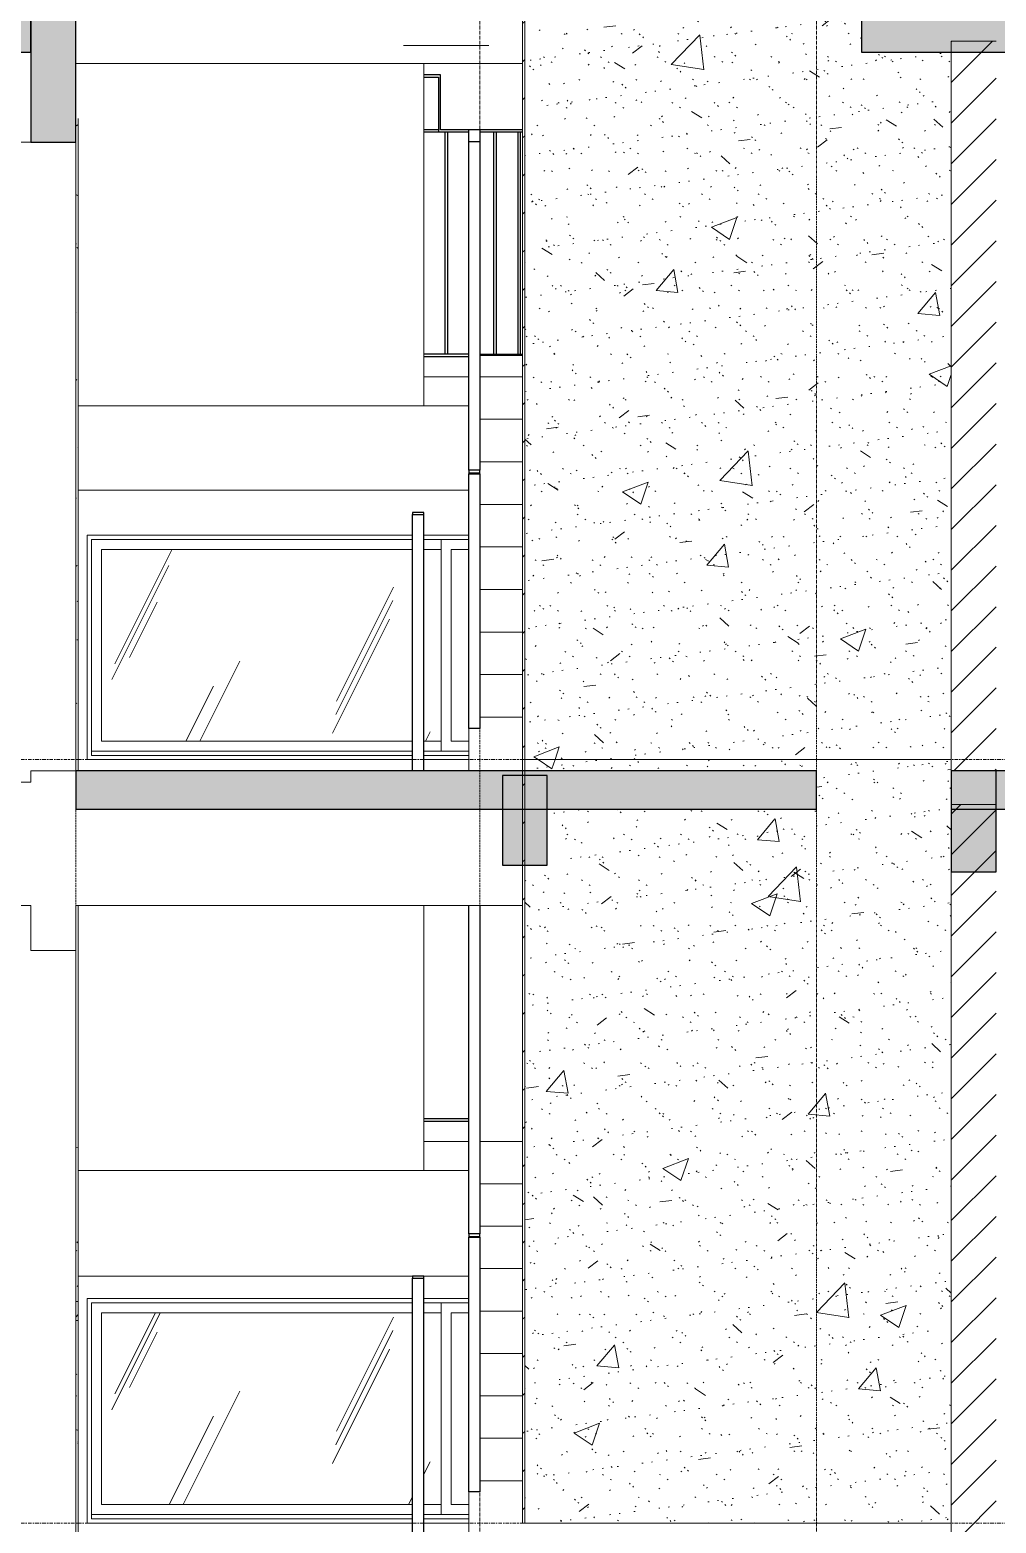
# Model space of a CAD drawing. Header units: millimetres. Extents: x 25061 to 259291, y -8723 to 35400.
# Drawn here: x 42448 to 46753, y 22600 to 29250 of the extents above; entities that cross this region are included whole.
import ezdxf

# ---------------------------------------------------------------- set-up
doc = ezdxf.new("R2010")
doc.units = ezdxf.units.MM
for name, pattern in [('1 NÉT CALL OUT', [6, 3, -3]), ('Centre', [31.75, 6.35, -4.7625, 15.875, -4.7625]), ('Dash 1_8_', [6.35, 3.175, -3.175]), ('Grid Line', [22.225, 12.7, -3.175, 3.175, -3.175])]:
    doc.linetypes.add(name, pattern=pattern)
for name, color, linetype, lineweight in [('0-1', 7, 'Continuous', 5), ('A-AREA', 32, 'Dash 1_8_', 9), ('A-FLOR-1', 10, 'Continuous', 25), ('A-FLOR-LEVL-2', 51, 'Centre', 9), ('A-FLOR-PATT-1', 7, 'Continuous', 9), ('A-GLAZ', 151, 'Continuous', 9), ('A-GLAZ-1', 7, '1 NÉT CALL OUT', 9), ('A-WALL', 113, 'Continuous', 9), ('A-WALL-1', 113, 'Continuous', 18), ('A-WALL-PATT-4', 111, 'Continuous', 9), ('E-LITE-EQPM', 33, 'Continuous', 9), ('I-WALL', 2, 'Continuous', 9), ('I-WALL-3', 2, 'Continuous', 18), ('S-BEAM-1', 12, 'Continuous', 5), ('S-BEAM-2', 10, 'Continuous', 25), ('S-BEAM-3', 7, 'Continuous', 9), ('S-COLS-1', 7, 'Continuous', 9), ('S-GRID-1', 1, 'Grid Line', 9), ('S-STRS', 31, 'Continuous', 9)]:
    doc.layers.add(name, color=color, linetype=linetype, lineweight=lineweight)
pattern_1 = [(37.5, (81080.3, 14125), (-5.1206, 156.61216), [5.364, -118.181, 5.364, -132.812, -132.08]), (37.5, (81080.3, 14125), (-5.1206, 156.61216), [-261.722, 5.364, -126.716]), (7.5, (81080.3, 14125), (143.847, 229.3842), [5.364, -61.285, 5.364, -105.989, -42.672]), (7.5, (81080.3, 14125), (143.847, 229.3842), [-178.003, 5.364, -37.308]), (327.5, (80980.33, 14125), (253.11758, 0.46008), [5.364, -35.276, 5.364, -140.94, -191.008]), (327.5, (80980.33, 14125), (253.11758, 0.46008), [-186.944, 5.364, -185.644]), (317.5, (80980.33, 14125), (244.3381, 71.3376), [5.364, -14.956, 5.364, -90.546, -109.728]), (317.5, (80980.33, 14125), (244.3381, 71.3376), [-116.23, 5.364, -104.364])]
pattern_2 = [(50, (81080.3, 14125), (1165.978, -102.01), [121.92, -1341.12]), (355, (81080.3, 14125), (-225.554, 1222.763), [97.536, -1072.896]), (100.451, (81177.5, 14116.5), (940.433, 1120.746), [103.616, -1139.776]), (46.184, (81080.3, 14450.1), (1734.906, -269.074), [182.88, -2011.68]), (96.636, (81224.9, 14427.7), (1519.38, 1583.536), [155.424, -1709.665]), (351.184, (81080.3, 14450.1), (1519.39, 1583.52), [146.304, -1609.344]), (21, (81242.9, 14368.8), (970.332, -654.498), [121.92, -1341.12]), (326, (81242.9, 14368.8), (395.533, 1178.804), [97.536, -1072.896]), (71.451, (81323.7, 14314.3), (1365.87, 524.296), [103.616, -1139.776]), (37.5, (81080.3, 14125), (19.767, 541.1527), [53.645, -1006.246, 53.645, -1035.507, -1076.96]), (37.5, (81080.3, 14125), (19.767, 541.1527), [-2149.043, 53.645, -1023.315]), (7.5, (81080.3, 14125), (427.646, 641.156), [53.645, -567.334, 53.645, -981.862, -410.464]), (7.5, (81080.3, 14125), (427.646, 641.156), [-1656.486, 53.645, -356.819]), (327.5, (80717.8, 14125), (867.782, -36.665), [53.645, -352.755, 53.645, -1214.323, -1682.496]), (327.5, (80717.8, 14125), (867.782, -36.665), [-1674.368, 53.645, -1628.85]), (317.5, (80555.2, 14125), (948.028, 162.731), [53.645, -474.675, 53.645, -788.416, -1194.816]), (317.5, (80555.2, 14125), (948.028, 162.731), [-1370.38, 53.645, -1141.17])]
pattern_3 = [(45, (81080.3, 14125), (-84.8528, 84.8528), [])]
pattern_4 = [(45, (81080.3, 14125), (-90.50967, 90.50967), [])]
pattern_5 = [(63.435, (82989.9, 14236.3), (-0.002, 1625.6), [567.96, -3066.99]), (63.435, (81364.3, 14236.3), (-0.002, 1625.6), [567.96, -3066.99]), (63.435, (83768.1, 14550.35), (-0.002, 1625.6), [567.96, -3066.99]), (63.435, (82142.5, 14550.35), (-0.002, 1625.6), [567.96, -3066.99]), (63.435, (83650.3, 14439.5), (-0.002, 1625.6), [567.96, -3066.99]), (63.435, (82024.7, 14439.5), (-0.002, 1625.6), [567.96, -3066.99]), (63.435, (83530.26, 15074.4), (-0.002, 1625.6), [276.055, -3358.896]), (63.435, (81904.66, 15074.4), (-0.002, 1625.6), [276.055, -3358.896]), (63.435, (83451.74, 14976.15), (-0.002, 1625.6), [567.96, -3066.99]), (63.435, (81826.14, 14976.15), (-0.002, 1625.6), [567.96, -3066.99]), (63.435, (83465.6, 15046.7), (-0.002, 1625.6), [567.96, -3066.99]), (63.435, (81840, 15046.7), (-0.002, 1625.6), [567.96, -3066.99]), (63.435, (82809.74, 14737.2), (-0.002, 1625.6), [567.96, -3066.99]), (63.435, (81184.14, 14737.2), (-0.002, 1625.6), [567.96, -3066.99]), (63.435, (82823.6, 14820.35), (-0.002, 1625.6), [567.96, -3066.99]), (63.435, (81198, 14820.35), (-0.002, 1625.6), [567.96, -3066.99]), (63.435, (82827.3, 14880.3), (-0.002, 1625.6), [567.96, -3066.99]), (63.435, (81201.7, 14880.3), (-0.002, 1625.6), [567.96, -3066.99])]

# ---------------------------------------------------------------- blocks, each defined once
blk = doc.blocks.new('NCV_TKTC_KET CAU_rvt-1-TKCS_MẶT CẮT 1')
at = {"layer": 'A-FLOR-PATT-1'}
h = blk.add_hatch(color=256, dxfattribs=at)
h.paths.add_polyline_path([(33652.6, 29150), (42452.6, 29150), (42452.6, 29350), (33652.6, 29350), (33652.6, 29213.6)])
h.paths.add_polyline_path([(127252.6, 29150), (127252.6, 29350), (118452.6, 29350), (118452.6, 29150), (126740, 29150)])
h.paths.add_polyline_path([(46152.6, 29150), (54952.6, 29150), (54952.6, 29350), (46152.6, 29350), (46152.6, 29213.6)])
h.paths.add_polyline_path([(114752.6, 29150), (114752.6, 29350), (105952.6, 29350), (105952.6, 29150), (114741.9, 29150)])
h = blk.add_hatch(color=256, dxfattribs=at)
h.paths.add_polyline_path([(127252.4, 25780), (127252.4, 25950), (118852.4, 25950), (118852.4, 25780), (126740, 25780)])
h.paths.add_polyline_path([(33652.6, 25780), (42052.6, 25780), (42052.6, 25950), (33652.6, 25950)])
h.paths.add_polyline_path([(46552.6, 25780), (54952.6, 25780), (54952.6, 25950), (46552.6, 25950)])
h.paths.add_polyline_path([(114352.4, 25780), (114352.4, 25950), (105952.4, 25950), (105952.4, 25780), (113942, 25780)])
h = blk.add_hatch(color=256, dxfattribs=at)
h.paths.add_polyline_path([(42652.6, 25780), (45952.6, 25780), (45952.6, 25950), (42652.6, 25950)])
h.paths.add_polyline_path([(118252.6, 25780), (118252.6, 25950), (114952.6, 25950), (114952.6, 25780), (117941.4, 25780)])
at = {"layer": 'S-BEAM-1'}
for points in [[(42652.6, 28750), (42652.6, 29550), (42452.6, 29550), (42452.6, 28750), (42553.6, 28750)], [(46752.5, 25500), (46752.5, 25950), (46552.5, 25950), (46552.5, 25500)], [(44752.6, 25530), (44752.6, 25930), (44552.6, 25930), (44552.6, 25530)]]:
    blk.add_hatch(color=256, dxfattribs=at).paths.add_polyline_path(points)
at = {"layer": 'A-FLOR-1'}
for p, q in [((42452.6, 29150), (42452.6, 29350)), ((46152.6, 29350), (46152.6, 29150)), ((33652.6, 29150), (42452.6, 29150)), ((46152.6, 29150), (54952.6, 29150)), ((45952.6, 25950), (42652.6, 25950)), ((42652.6, 25950), (42652.6, 25780)), ((45952.6, 25780), (45952.6, 25950)), ((54952.6, 25950), (46552.6, 25950)), ((46552.6, 25950), (46552.6, 25780)), ((42652.6, 25780), (45952.6, 25780)), ((46552.6, 25780), (54952.6, 25780))]:
    blk.add_line(p, q, dxfattribs=at)
at = {"layer": 'S-BEAM-2'}
for p, q in [((42452.6, 29550), (42452.6, 28750)), ((42652.6, 28750), (42652.6, 29550)), ((42452.6, 28750), (42652.6, 28750)), ((46752.5, 25950), (46552.5, 25950)), ((46552.5, 25950), (46552.5, 25500)), ((46752.5, 25500), (46752.5, 25950)), ((44752.6, 25930), (44552.6, 25930)), ((44552.6, 25930), (44552.6, 25530)), ((44752.6, 25530), (44752.6, 25930)), ((44552.6, 25530), (44752.6, 25530)), ((46552.5, 25500), (46752.5, 25500))]:
    blk.add_line(p, q, dxfattribs=at)
at = {"layer": 'S-BEAM-3'}
for p, q in [((42652.6, 29100), (44642.6, 29100)), ((42062.6, 28750), (42452.6, 28750)), ((44453, 27800), (44642.6, 27800)), ((42662.6, 27200), (44402.6, 27200)), ((42452.6, 25950), (42652.6, 25950)), ((42452.6, 25900), (42452.6, 25950)), ((42062.6, 25900), (42452.6, 25900)), ((42062.6, 25350), (42452.6, 25350)), ((42452.6, 25150), (42452.6, 25350)), ((42652.6, 25350), (42652.6, 25150)), ((42652.6, 25350), (44642.6, 25350)), ((42652.6, 25150), (42452.6, 25150)), ((42662.6, 23700), (44152.6, 23700)), ((44202.6, 23700), (44402.6, 23700))]:
    blk.add_line(p, q, dxfattribs=at)
at = {"layer": 'S-COLS-1'}
for p, q in [((42652.6, 28750), (42652.6, 25950)), ((42652.6, 25150), (42652.6, 22550))]:
    blk.add_line(p, q, dxfattribs=at)
blk = doc.blocks.new('Railing - 50 x 10mm-952828-TKCS_MẶT CẮT 1')
at = {"layer": ''}
for p, q in [((44152.6, 27091.3), (44202.6, 27091.3)), ((44152.6, 25950), (44152.6, 27091.3)), ((44202.6, 25950), (44202.6, 27091.3))]:
    blk.add_line(p, q, dxfattribs=at)
blk = doc.blocks.new('Railing - 50 x 10mm-952826-TKCS_MẶT CẮT 1')
at = {"layer": ''}
for p, q in [((44403, 23876.5), (44403, 23872.9)), ((44453, 23872.9), (44453, 23876.5)), ((44403, 23872.9), (44453, 23872.9)), ((44403, 22738.9), (44403, 23872.9)), ((44453, 23872.9), (44453, 22738.9)), ((44453, 22738.9), (44403, 22738.9))]:
    blk.add_line(p, q, dxfattribs=at)
blk = doc.blocks.new('Railing - Railing-946792-TKCS_MẶT CẮT 1')
at = {"layer": ''}
for p, q in [((44403, 24400), (44203, 24400)), ((44203, 24390), (44403, 24390))]:
    blk.add_line(p, q, dxfattribs=at)
for name in ['Railing - 50 x 10mm-952828-TKCS_MẶT CẮT 1', 'Railing - 50 x 10mm-952826-TKCS_MẶT CẮT 1']:
    blk.add_blockref(name, (0, 0))
blk = doc.blocks.new('Top Rail Type - Top Rail_Internal_-946822-TKCS_MẶT CẮT 1')
at = {"layer": ''}
for p, q in [((44202.6, 10100), (44152.6, 10100)), ((44152.6, 10100), (44152.6, 10091.3)), ((44202.6, 10091.3), (44202.6, 10100)), ((44403, 6888.9), (44403, 8350)), ((44453, 8350), (44453, 6888.9)), ((44403, 6888.9), (44403, 6876.5)), ((44453, 6888.9), (44403, 6888.9)), ((44403, 6876.5), (44453, 6876.5)), ((44453, 6876.5), (44453, 6888.9))]:
    blk.add_line(p, q, dxfattribs=at)
blk = doc.blocks.new('Railing - 10mm-758696-TKCS_MẶT CẮT 1')
at = {"layer": ''}
for p, q in [((44297.8, 27805.3), (44297.8, 28795.3)), ((44307.8, 28795.3), (44307.8, 27805.3))]:
    blk.add_line(p, q, dxfattribs=at)
blk = doc.blocks.new('Railing - 50 x 10mm-3757195-TKCS_MẶT CẮT 1')
at = {"layer": ''}
for p, q in [((42703.4, 30691.3), (42662.6, 30691.3)), ((42703.4, 29550), (42703.4, 30691.3))]:
    blk.add_line(p, q, dxfattribs=at)
blk = doc.blocks.new('Railing - Railing-947408-TKCS_MẶT CẮT 1')
at = {"layer": ''}
blk.add_line((44453, 27805.3), (44642.6, 27805.3), dxfattribs=at)
for name, p in [('Railing - 50 x 10mm-3757195-TKCS_MẶT CẮT 1', (0, 0)), ('Railing - 10mm-758696-TKCS_MẶT CẮT 1', (0, 0)), ('Railing - 10mm-758696-TKCS_MẶT CẮT 1', (216.6, 0)), ('Railing - 10mm-758696-TKCS_MẶT CẮT 1', (324.9, 0))]:
    blk.add_blockref(name, p)
blk = doc.blocks.new('Railing - 50 x 10mm-V9-TKCS_MẶT CẮT 1')
at = {"layer": ''}
for p, q in [((44152.6, 30691.3), (44202.6, 30691.3)), ((44152.6, 29550), (44152.6, 30691.3)), ((44202.6, 29550), (44202.6, 30691.3))]:
    blk.add_line(p, q, dxfattribs=at)
blk = doc.blocks.new('Railing - 50 x 10mm-3757193-TKCS_MẶT CẮT 1')
at = {"layer": ''}
for p, q in [((44403, 27277.1), (44403, 27273.5)), ((44403, 27273.5), (44453, 27273.5)), ((44403, 26139.5), (44403, 27273.5)), ((44453, 27273.5), (44453, 27277.1)), ((44453, 27273.5), (44453, 26139.5)), ((44453, 26139.5), (44403, 26139.5))]:
    blk.add_line(p, q, dxfattribs=at)
blk = doc.blocks.new('Railing - Railing-947412-TKCS_MẶT CẮT 1')
at = {"layer": ''}
for p, q in [((44403, 27805.3), (44203, 27805.3)), ((44203, 27795.3), (44403, 27795.3))]:
    blk.add_line(p, q, dxfattribs=at)
for name in ['Railing - 50 x 10mm-V9-TKCS_MẶT CẮT 1', 'Railing - 50 x 10mm-3757193-TKCS_MẶT CẮT 1']:
    blk.add_blockref(name, (0, 0))
blk = doc.blocks.new('Top Rail Type - Top Rail_Internal_-947424-TKCS_MẶT CẮT 1')
at = {"layer": ''}
for p, q in [((42703.4, 30700), (42662.6, 30700)), ((42703.4, 30691.3), (42703.4, 30700)), ((44267.6, 28805.3), (44203, 28805.3)), ((44203, 28795.3), (44267.6, 28795.3)), ((44642.6, 28805.3), (44453, 28805.3)), ((44453, 28795.3), (44642.6, 28795.3))]:
    blk.add_line(p, q, dxfattribs=at)
blk = doc.blocks.new('Top Rail Type - Top Rail_Internal_-947440-TKCS_MẶT CẮT 1')
at = {"layer": ''}
for p, q in [((44202.6, 30700), (44152.6, 30700)), ((44152.6, 30700), (44152.6, 30691.3)), ((44202.6, 30691.3), (44202.6, 30700)), ((44277.6, 29049.1), (44203, 29049.1)), ((44203, 29039.1), (44267.6, 29039.1)), ((44267.6, 29039.1), (44267.6, 28795.3)), ((44277.6, 28805.3), (44277.6, 29049.1)), ((44267.6, 28795.3), (44328, 28795.3)), ((44328, 28805.3), (44277.6, 28805.3)), ((44403, 28805.3), (44328, 28805.3)), ((44328, 28795.3), (44403, 28795.3)), ((44403, 28750.9), (44403, 28805.3)), ((44453, 28805.3), (44403, 28805.3)), ((44453, 28805.3), (44453, 28750.9)), ((44403, 27289.5), (44403, 28750.9)), ((44453, 28750.9), (44403, 28750.9)), ((44453, 28750.9), (44453, 27289.5)), ((44403, 27289.5), (44403, 27277.1)), ((44453, 27289.5), (44403, 27289.5)), ((44403, 27277.1), (44453, 27277.1)), ((44453, 27277.1), (44453, 27289.5))]:
    blk.add_line(p, q, dxfattribs=at)
blk = doc.blocks.new('1_FAMILY RVT - W01-WxH 1000x3200-V119-TKCS_MẶT CẮT 1')
at = {"layer": 'A-GLAZ'}
h = blk.add_hatch(dxfattribs=at)
h.set_pattern_fill('FP_2', color=256, style=0, pattern_type=2)
h.set_pattern_definition(pattern_5)
h.paths.add_polyline_path([(44202.6, 22682.6), (44280.3, 22682.6), (44280.3, 23536.5), (44202.6, 23536.5), (44202.6, 22687.6)])
h.paths.add_polyline_path([(43553.4, 22682.6), (44152.6, 22682.6), (44152.6, 23536.5), (42766.1, 23536.5), (42766.1, 22682.6)])
h = blk.add_hatch(dxfattribs=at)
h.set_pattern_fill('FP_2', color=256, style=0, pattern_type=2)
h.set_pattern_definition(pattern_5)
h.paths.add_polyline_path([(44402.6, 22682.6), (44402.6, 23536.5), (44324.8, 23536.5), (44324.8, 22682.6), (44353.3, 22682.6)])
for p, q in [((42702.6, 23600), (44152.6, 23600)), ((42702.6, 23600), (42702.6, 22600)), ((42721.6, 23581), (42721.6, 22619)), ((44152.6, 23581), (42721.6, 23581)), ((44202.6, 23600), (44402.6, 23600)), ((44402.6, 23581), (44202.6, 23581)), ((44280.3, 22638.1), (44280.3, 23581)), ((42766.1, 23536.5), (44152.6, 23536.5)), ((42766.1, 22682.6), (42766.1, 23536.5)), ((44202.6, 23536.5), (44280.3, 23536.5)), ((44402.6, 23536.5), (44324.8, 23536.5)), ((44324.8, 23536.5), (44324.8, 22682.6)), ((44152.6, 22682.6), (42766.1, 22682.6)), ((44280.3, 22682.6), (44202.6, 22682.6)), ((44324.8, 22682.6), (44402.6, 22682.6)), ((42721.6, 22638.1), (44152.6, 22638.1)), ((42721.6, 22619), (44152.6, 22619)), ((44202.6, 22638.1), (44402.6, 22638.1)), ((44202.6, 22619), (44402.6, 22619)), ((44402.6, 22638.1), (44280.3, 22638.1)), ((44152.6, 22600), (42702.6, 22600)), ((44402.6, 22600), (44202.6, 22600))]:
    blk.add_line(p, q, dxfattribs=at)
blk = doc.blocks.new('1_FAMILY RVT - W01-WxH 1000x3200-V121-TKCS_MẶT CẮT 1')
at = {"layer": 'A-GLAZ'}
h = blk.add_hatch(dxfattribs=at)
h.set_pattern_fill('FP_2', color=256, style=0, pattern_type=2)
h.set_pattern_definition(pattern_5)
h.paths.add_polyline_path([(43553.408491, 26082.55), (44152.564287, 26082.55), (44152.564287, 26936.5), (42766.064287, 26936.5), (42766.064287, 26082.55)])
h.paths.add_polyline_path([(44280.339287, 26082.55), (44280.339287, 26936.5), (44202.564287, 26936.5), (44202.564287, 26082.55)])
h = blk.add_hatch(dxfattribs=at)
h.set_pattern_fill('FP_2', color=256, style=0, pattern_type=2)
h.set_pattern_definition(pattern_5)
h.paths.add_polyline_path([(44353.279097, 26082.55), (44402.564287, 26082.55), (44402.564287, 26936.5), (44324.789287, 26936.5), (44324.789287, 26082.55)])
for p, q in [((42702.564287, 27000), (44152.564287, 27000)), ((42702.564287, 27000), (42702.564287, 26000)), ((44202.564287, 27000), (44402.564287, 27000)), ((42721.614287, 26980.95), (42721.614287, 26019.05)), ((44152.564287, 26980.95), (42721.614287, 26980.95)), ((42766.064287, 26936.5), (44152.564287, 26936.5)), ((42766.064287, 26082.55), (42766.064287, 26936.5)), ((44402.564287, 26980.95), (44202.564287, 26980.95)), ((44202.564287, 26936.5), (44280.339287, 26936.5)), ((44280.339287, 26038.1), (44280.339287, 26980.95)), ((44402.564287, 26936.5), (44324.789287, 26936.5)), ((44324.789287, 26936.5), (44324.789287, 26082.55)), ((44152.564287, 26082.55), (42766.064287, 26082.55)), ((44280.339287, 26082.55), (44202.564287, 26082.55)), ((44324.789287, 26082.55), (44402.564287, 26082.55)), ((42721.614287, 26038.1), (44152.564287, 26038.1)), ((42721.614287, 26019.05), (44152.564287, 26019.05)), ((44202.564287, 26038.1), (44402.564287, 26038.1)), ((44202.564287, 26019.05), (44402.564287, 26019.05)), ((44402.564287, 26038.1), (44280.339287, 26038.1)), ((44152.564287, 26000), (42702.564287, 26000)), ((44402.564287, 26000), (44202.564287, 26000))]:
    blk.add_line(p, q, dxfattribs=at)
blk = doc.blocks.new('LIC_03 - LIC_03-ĐÈN LED ỐP TRẦN CHỐNG BỤI_ 1x24w_ ÁNH SÁNG TRẮNG 6000k-4360032-TKCS_MẶT CẮT 1')
at = {"layer": 'E-LITE-EQPM'}
for p, q in [((44492.6, 29180), (44112.6, 29180)), ((44163.6, 29180), (44163.6, 29180)), ((44212.6, 29180), (44392.6, 29180)), ((44392.6, 29180), (44212.6, 29180))]:
    blk.add_line(p, q, dxfattribs=at)

msp = doc.modelspace()

# ---------------------------------------------------------------- hatches: boundary and pattern name
at = {"layer": 'A-WALL-PATT-4'}
h = msp.add_hatch(dxfattribs=at)
h.set_pattern_fill('FP_3', color=256, style=0, pattern_type=2)
h.set_pattern_definition(pattern_3)
h.paths.add_polyline_path([(44642.6, 26000), (44652.6, 26000), (44652.6, 29400), (44642.6, 29400), (44642.6, 26780.7)])
h = msp.add_hatch(dxfattribs=at)
h.set_pattern_fill('FP_4', color=256, style=0, pattern_type=2)
h.set_pattern_definition(pattern_2)
h.paths.add_polyline_path([(45953, 26000), (46552.6, 26000), (46552.6, 29150), (46152.6, 29150), (46152.6, 29300), (45952.6, 29300), (45952.6, 29350), (44652.6, 29350), (44652.6, 26000), (45153.1, 26000)])
h = msp.add_hatch(dxfattribs=at)
h.set_pattern_fill('FP_5', color=256, style=0, pattern_type=2)
h.set_pattern_definition(pattern_1)
h.paths.add_polyline_path([(45953, 26000), (46552.6, 26000), (46552.6, 29150), (46152.6, 29150), (46152.6, 29300), (45952.6, 29300), (45952.6, 29350), (44652.6, 29350), (44652.6, 26000), (45153.1, 26000)])
h = msp.add_hatch(dxfattribs=at)
h.set_pattern_fill('FP_8', color=256, style=0, pattern_type=2)
h.set_pattern_definition(pattern_4)
h.paths.add_polyline_path([(46752.6, 25950), (46752.6, 29200), (46552.6, 29200), (46552.6, 25950)])
h = msp.add_hatch(dxfattribs=at)
h.set_pattern_fill('FP_4', color=256, style=0, pattern_type=2)
h.set_pattern_definition(pattern_2)
h.paths.add_polyline_path([(42652.6, 26000), (42662.6, 26000), (42662.6, 28854.8), (42653, 28854.8), (42652.6, 26172.5)])
h = msp.add_hatch(dxfattribs=at)
h.set_pattern_fill('FP_5', color=256, style=0, pattern_type=2)
h.set_pattern_definition(pattern_1)
h.paths.add_polyline_path([(42652.6, 26000), (42662.6, 26000), (42662.6, 28854.8), (42653, 28854.8), (42652.6, 26172.5)])
h = msp.add_hatch(dxfattribs=at)
h.set_pattern_fill('FP_4', color=256, style=0, pattern_type=2)
h.set_pattern_definition(pattern_2)
h.paths.add_polyline_path([(42652.6, 22600), (42662.6, 22600), (42662.6, 25350), (42652.6, 25350), (42652.6, 23131.4)])
h.paths.add_polyline_path([(42652.6, 25950), (42662.6, 25950), (42662.6, 26000), (42652.6, 26000)])
h = msp.add_hatch(dxfattribs=at)
h.set_pattern_fill('FP_5', color=256, style=0, pattern_type=2)
h.set_pattern_definition(pattern_1)
h.paths.add_polyline_path([(42652.6, 22600), (42662.6, 22600), (42662.6, 25350), (42652.6, 25350), (42652.6, 23131.4)])
h.paths.add_polyline_path([(42652.6, 25950), (42662.6, 25950), (42662.6, 26000), (42652.6, 26000)])
h = msp.add_hatch(dxfattribs=at)
h.set_pattern_fill('FP_3', color=256, style=0, pattern_type=2)
h.set_pattern_definition(pattern_3)
h.paths.add_polyline_path([(44642.6, 22600), (44652.6, 22600), (44652.6, 26000), (44642.6, 26000), (44642.6, 23131.4)])
h = msp.add_hatch(dxfattribs=at)
h.set_pattern_fill('FP_4', color=256, style=0, pattern_type=2)
h.set_pattern_definition(pattern_2)
h.paths.add_polyline_path([(45953, 22600), (46552.6, 22600), (46552.5, 26000), (44652.6, 26000), (44652.6, 25950), (45952.6, 25950), (45952.6, 25780), (44752.6, 25780), (44752.6, 25530), (44652.6, 25530), (44652.6, 22600), (45153.1, 22600)])
h = msp.add_hatch(dxfattribs=at)
h.set_pattern_fill('FP_5', color=256, style=0, pattern_type=2)
h.set_pattern_definition(pattern_1)
h.paths.add_polyline_path([(45953, 22600), (46552.6, 22600), (46552.5, 26000), (44652.6, 26000), (44652.6, 25950), (45952.6, 25950), (45952.6, 25780), (44752.6, 25780), (44752.6, 25530), (44652.6, 25530), (44652.6, 22600), (45153.1, 22600)])
h = msp.add_hatch(dxfattribs=at)
h.set_pattern_fill('FP_8', color=256, style=0, pattern_type=2)
h.set_pattern_definition(pattern_4)
h.paths.add_polyline_path([(46552.6, 22550), (46752.6, 22550), (46752.6, 25800), (46552.6, 25800), (46552.6, 23131.4)])
h = msp.add_hatch(dxfattribs=at)
h.set_pattern_fill('FP_5', color=256, style=0, pattern_type=2)
h.set_pattern_definition(pattern_1)
h.paths.add_polyline_path([(42652.6, 19200), (42662.6, 19200), (42662.6, 21950), (42652.6, 21950), (42652.6, 19482)])
h.paths.add_polyline_path([(42652.6, 22550), (42662.6, 22550), (42662.6, 22600), (42652.6, 22600)])

# ---------------------------------------------------------------- linework, layer by layer
at = {"layer": 'A-AREA'}
msp.add_line((44702.6, 22600), (46552.6, 22600), dxfattribs=at)
at = {"layer": 'A-FLOR-LEVL-2'}
for p, q in [((25061.1, 26000), (134152.6, 26000)), ((25061.1, 22600), (134152.6, 22600))]:
    msp.add_line(p, q, dxfattribs=at)
at = {"layer": 'A-WALL'}
for p, q in [((42702.6, 26000), (42702.6, 27000)), ((42702.6, 27000), (44152.6, 27000)), ((44202.6, 27000), (44402.6, 27000)), ((44152.6, 26000), (42702.6, 26000)), ((44402.6, 26000), (44202.6, 26000)), ((42702.6, 22600), (42702.6, 23600)), ((42702.6, 23600), (44152.6, 23600)), ((44202.6, 23600), (44402.6, 23600)), ((44152.6, 22600), (42702.6, 22600)), ((44402.6, 22600), (44202.6, 22600))]:
    msp.add_line(p, q, dxfattribs=at)
at = {"layer": 'A-WALL-1'}
for p, q in [((46552.6, 29200), (46552.6, 25950)), ((46752.6, 29200), (46552.6, 29200)), ((46552.6, 25950), (46752.6, 25950)), ((46552.6, 25800), (46552.6, 22550)), ((46752.6, 25800), (46552.6, 25800))]:
    msp.add_line(p, q, dxfattribs=at)
at = {"layer": 'I-WALL'}
for p, q in [((42662.6, 28854.8), (42662.6, 25950)), ((42652.6, 26000), (42662.6, 26000)), ((42662.6, 26000), (42652.6, 26000)), ((46552.6, 26000), (44652.6, 26000)), ((44652.6, 26000), (46552.6, 26000)), ((42662.6, 25350), (42662.6, 22550)), ((42652.6, 22600), (42662.6, 22600)), ((42662.6, 22600), (42652.6, 22600)), ((44652.6, 22600), (46552.6, 22600))]:
    msp.add_line(p, q, dxfattribs=at)
at = {"layer": 'I-WALL-3'}
for p, q in [((44642.6, 29400), (44642.6, 26000)), ((44652.6, 26000), (44652.6, 29400)), ((44652.6, 26000), (44642.6, 26000)), ((44642.6, 26000), (44642.6, 22600)), ((44642.6, 26000), (44652.6, 26000)), ((44652.6, 22600), (44652.6, 26000)), ((44642.6, 22600), (44652.6, 22600))]:
    msp.add_line(p, q, dxfattribs=at)
at = {"layer": 'S-GRID-1'}
for p, q in [((42652.6, -3283.1), (42652.6, 30285.9)), ((44452.6, -3283.1), (44452.6, 30285.9)), ((45952.6, -3283.1), (45952.6, 30285.9))]:
    msp.add_line(p, q, dxfattribs=at)
at = {"layer": 'S-STRS'}
for p, q in [((42653, 29100), (42653, 29035.4)), ((44203, 29035.4), (44203, 29100)), ((42653, 28854.8), (42653, 29035.4)), ((44203, 29035.4), (44203, 28846)), ((44203, 28846), (44203, 28656.5)), ((44203, 28656.5), (44203, 28467)), ((44203, 28467), (44203, 28277.6)), ((44203, 28277.6), (44203, 28088.1)), ((44203, 28088.1), (44203, 27898.6)), ((44203, 27898.6), (44203, 27709.1)), ((44203, 27709.1), (44203, 27575.3)), ((44203, 27705.3), (44402.6, 27705.3)), ((44453, 27705.3), (44642.6, 27705.3)), ((42662.6, 27575.3), (44203, 27575.3)), ((44203, 27575.3), (44402.6, 27575.3)), ((44402.6, 27575.3), (44402.6, 27515.8)), ((44402.6, 27326.3), (44402.6, 27515.8)), ((44453, 27515.8), (44642.6, 27515.8)), ((44402.6, 27136.8), (44402.6, 27326.3)), ((44453, 27326.3), (44642.6, 27326.3)), ((44402.6, 26947.4), (44402.6, 27136.8)), ((44453, 27136.8), (44642.6, 27136.8)), ((44402.6, 26757.9), (44402.6, 26947.4)), ((44453, 26947.4), (44642.6, 26947.4)), ((44402.6, 26568.4), (44402.6, 26757.9)), ((44453, 26757.9), (44642.6, 26757.9)), ((44402.6, 26378.9), (44402.6, 26568.4)), ((44453, 26568.4), (44642.6, 26568.4)), ((44402.6, 26189.5), (44402.6, 26378.9)), ((44453, 26378.9), (44642.6, 26378.9)), ((44402.6, 25950), (44402.6, 26189.5)), ((44453, 26189.5), (44642.6, 26189.5)), ((44203, 25350), (44203, 25247.9)), ((44203, 25247.9), (44203, 25059)), ((44203, 25059), (44203, 24870.1)), ((44203, 24870.1), (44203, 24681.3)), ((44203, 24681.3), (44203, 24492.4)), ((44203, 24492.4), (44203, 24303.5)), ((44203, 24303.5), (44203, 24170)), ((44203, 24300), (44402.6, 24300)), ((44402.6, 24300), (44402.6, 24111.1)), ((44453, 24300), (44642.6, 24300)), ((42662.6, 24170), (44203, 24170)), ((44203, 24170), (44402.6, 24170)), ((44402.6, 23922.2), (44402.6, 24111.1)), ((44453, 24111.1), (44642.6, 24111.1)), ((44402.6, 23733.3), (44402.6, 23922.2)), ((44453, 23922.2), (44642.6, 23922.2)), ((44402.6, 23544.4), (44402.6, 23733.3)), ((44453, 23733.3), (44642.6, 23733.3)), ((44402.6, 23355.6), (44402.6, 23544.4)), ((44453, 23544.4), (44642.6, 23544.4)), ((44402.6, 23166.7), (44402.6, 23355.6)), ((44453, 23355.6), (44642.6, 23355.6)), ((44402.6, 22977.8), (44402.6, 23166.7)), ((44453, 23166.7), (44642.6, 23166.7)), ((44402.6, 22788.9), (44402.6, 22977.8)), ((44453, 22977.8), (44642.6, 22977.8)), ((44402.6, 22550), (44402.6, 22788.9)), ((44453, 22788.9), (44642.6, 22788.9))]:
    msp.add_line(p, q, dxfattribs=at)

# ---------------------------------------------------------------- block references
at = {"layer": ''}
for name, p in [('Top Rail Type - Top Rail_Internal_-947424-TKCS_MẶT CẮT 1', (0, 0)), ('Railing - Railing-947408-TKCS_MẶT CẮT 1', (0, 0)), ('Top Rail Type - Top Rail_Internal_-947440-TKCS_MẶT CẮT 1', (0, 0)), ('Railing - Railing-947412-TKCS_MẶT CẮT 1', (0, 0)), ('Top Rail Type - Top Rail_Internal_-946822-TKCS_MẶT CẮT 1', (0, 17000)), ('Railing - Railing-946792-TKCS_MẶT CẮT 1', (0, 0)), ('Top Rail Type - Top Rail_Internal_-946822-TKCS_MẶT CẮT 1', (0, 13600)), ('Railing - Railing-946792-TKCS_MẶT CẮT 1', (0, -3400))]:
    msp.add_blockref(name, p, dxfattribs=at)
at = {"layer": '0-1'}
msp.add_blockref('NCV_TKTC_KET CAU_rvt-1-TKCS_MẶT CẮT 1', (0, 0), dxfattribs=at)
at = {"layer": 'A-GLAZ-1'}
for name in ['1_FAMILY RVT - W01-WxH 1000x3200-V121-TKCS_MẶT CẮT 1', '1_FAMILY RVT - W01-WxH 1000x3200-V119-TKCS_MẶT CẮT 1']:
    msp.add_blockref(name, (0, 0), dxfattribs=at)
at = {"layer": 'E-LITE-EQPM'}
msp.add_blockref('LIC_03 - LIC_03-ĐÈN LED ỐP TRẦN CHỐNG BỤI_ 1x24w_ ÁNH SÁNG TRẮNG 6000k-4360032-TKCS_MẶT CẮT 1', (0, 0), dxfattribs=at)

doc.saveas('drawing.dxf')
